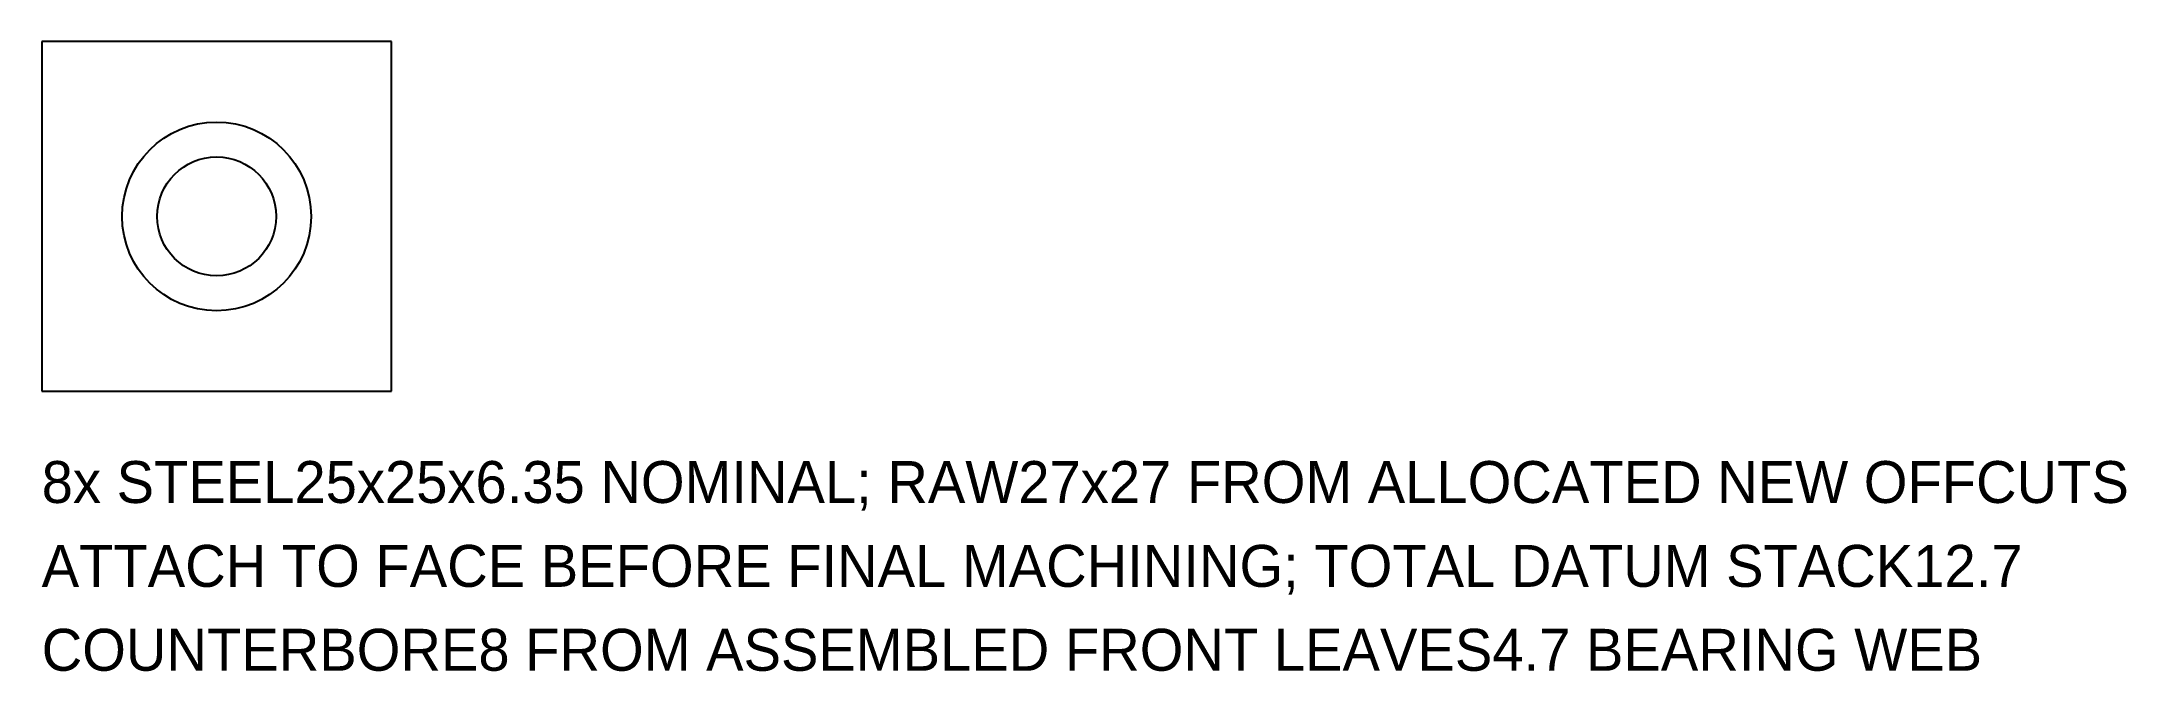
# Model space of a CAD drawing. Header units: millimetres. Extents: x 0 to 149, y -20 to 25.
import ezdxf

# ---------------------------------------------------------------- set-up
doc = ezdxf.new("R2010")
doc.units = ezdxf.units.MM
for name, color, linetype in [('FINISHED_OUTLINE', 7, 'Continuous'), ('NOTES', 7, 'Continuous'), ('RECESS_PART_OF_ASSEMBLED_8mm_COUNTERBORE', 7, 'Continuous'), ('THROUGH_D8p5', 7, 'Continuous')]:
    doc.layers.add(name, color=color, linetype=linetype)

msp = doc.modelspace()

# ---------------------------------------------------------------- linework, layer by layer
at = {"layer": 'FINISHED_OUTLINE'}
for p, q in [((25, 25), (0, 25)), ((0, 25), (0, 0)), ((25, 0), (25, 25)), ((0, 0), (25, 0))]:
    msp.add_line(p, q, dxfattribs=at)
at = {"layer": 'RECESS_PART_OF_ASSEMBLED_8mm_COUNTERBORE'}
msp.add_circle((12.5, 12.5), 6.75, dxfattribs=at)
at = {"layer": 'THROUGH_D8p5'}
msp.add_circle((12.5, 12.5), 4.25, dxfattribs=at)

# ---------------------------------------------------------------- texts
at = {"layer": 'NOTES'}
for s, p in [('8x STEEL25x25x6.35 NOMINAL; RAW27x27 FROM ALLOCATED NEW OFFCUTS', (0, -8)), ('ATTACH TO FACE BEFORE FINAL MACHINING; TOTAL DATUM STACK12.7', (0, -14)), ('COUNTERBORE8 FROM ASSEMBLED FRONT LEAVES4.7 BEARING WEB', (0, -20))]:
    msp.add_text(s, height=3, dxfattribs=at).set_placement(p)

doc.saveas('drawing.dxf')
